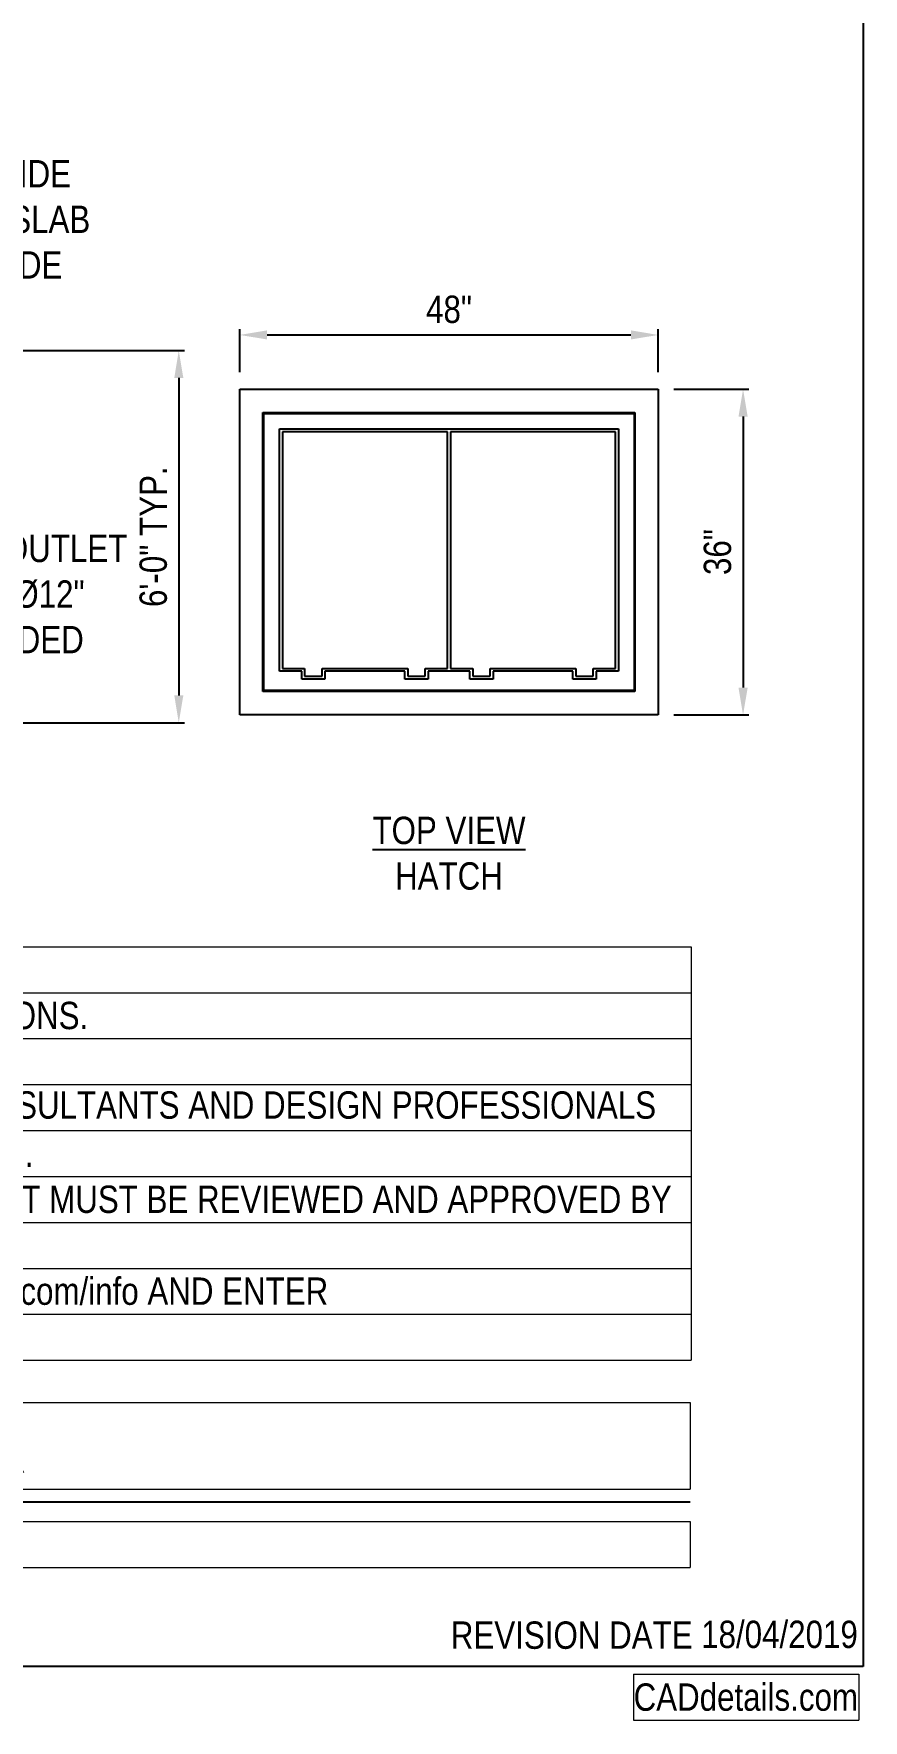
# Model space of a CAD drawing. Extents: x 0 to 216, y -5 to 280.
# Drawn here: x 143.7 to 216, y -4.7 to 142.1 of the extents above; entities that cross this region are included whole.
import ezdxf
from ezdxf import colors
from ezdxf.entities.mleader import LeaderData, LeaderLine
from ezdxf.math import Vec2, Vec3

# ---------------------------------------------------------------- set-up
doc = ezdxf.new("R2010")
doc.units = 0
doc.header["$LTSCALE"] = 10
doc.header["$MEASUREMENT"] = 0
doc.header["$PDMODE"] = 35
doc.layers.get('0').update_dxf_attribs({"linetype": 'CONTINUOUS'})
doc.layers.get('Defpoints').update_dxf_attribs({"linetype": 'CONTINUOUS'})
for name, color, linetype in [('2628-LOGO$0$CADdetails-7-VERYFINE', 7, 'CONTINUOUS'), ('2628-LOGO$0$CADdetails-FRAME', 7, 'CONTINUOUS'), ('CADdetails-1-FINE', 1, 'CONTINUOUS'), ('CADdetails-2-FINELIGHT', 2, 'CONTINUOUS'), ('CADdetails-7-VERYFINE', 7, 'CONTINUOUS'), ('CADdetails-9-EXTRAFINE', 9, 'CONTINUOUS')]:
    doc.layers.add(name, color=color, linetype=linetype)
doc.styles.add('2628-LOGO$0$CADdetails-DIMENSIONS', font='ARIALN.TTF', dxfattribs={"height": 2.38})
doc.styles.add('2628-LOGO$0$CADdetails-NOTES', font='ARIALN.TTF', dxfattribs={"height": 2.38})
doc.styles.add('CADdetails-DETAILTITLE', font='ARIALN.TTF', dxfattribs={"height": 4.77})
doc.styles.add('CADdetails-DIMENSIONS', font='ARIALN.TTF', dxfattribs={"height": 2.38})
doc.styles.add('CADdetails-NOTES', font='ARIALN.TTF', dxfattribs={"height": 2.38})
doc.dimstyles.new('CADdetails-DIM', dxfattribs={"dimtxt": 2.38, "dimasz": 2.38, "dimexe": 0.5, "dimexo": 1.5, "dimgap": 1, "dimtad": 1, "dimzin": 0, "dimdsep": 46, "dimtxsty": 'CADdetails-DIMENSIONS', "dimcen": 1, "dimclrd": 256, "dimclre": 256, "dimclrt": 256, "dimadec": 0, "dimazin": 0, "dimtfac": 1, "dimtofl": 0, "dimtmove": 0, "dimatfit": 3, "dimfxl": 1, "dimtolj": 1, "dimtzin": 0, "dimarcsym": 0})
doc.dimstyles.new('CADdetails-LEADER', dxfattribs={"dimtxt": 2.38, "dimasz": 2.38, "dimexe": 0.5, "dimexo": 1.5, "dimgap": 1, "dimtad": 1, "dimzin": 0, "dimdsep": 46, "dimtxsty": 'CADdetails-DIMENSIONS', "dimcen": 1, "dimclrd": 256, "dimclre": 256, "dimclrt": 256, "dimadec": 0, "dimazin": 0, "dimtfac": 1, "dimtofl": 0, "dimtmove": 0, "dimatfit": 3, "dimfxl": 1, "dimtolj": 1, "dimtzin": 0, "dimarcsym": 0})

# ---------------------------------------------------------------- blocks, each defined once
blk = doc.blocks.new('*T47')
at = {"layer": 'Defpoints', "color": 8, "linetype": 'ByBlock', "lineweight": 0, "transparency": 16777216}
for p, q in [((0, 0), (184.71, 0)), ((0, 0), (0, -36)), ((184.71, 0), (184.71, -36)), ((0, -4), (184.71, -4)), ((0, -8), (184.71, -8)), ((0, -12), (184.71, -12)), ((0, -16), (184.71, -16)), ((0, -20), (184.71, -20)), ((0, -24), (184.71, -24)), ((0, -28), (184.71, -28)), ((0, -32), (184.71, -32)), ((0, -36), (184.71, -36))]:
    blk.add_line(p, q, dxfattribs=at)
at = {"layer": '2628-LOGO$0$CADdetails-FRAME', "transparency": 16777216, "char_height": 2.38, "width": 184.5948, "attachment_point": 4, "style": '2628-LOGO$0$CADdetails-NOTES'}
for s, insert in [('NOTES:', (0.06, -2)), ("1.   INSTALLATION TO BE COMPLETED IN ACCORDANCE WITH MANUFACTURER'S SPECIFICATIONS.", (0.06, -6)), ('2.   DO NOT SCALE DRAWING.', (0.06, -10)), ('3.   THIS DRAWING IS INTENDED FOR USE BY ARCHITECTS, ENGINEERS, CONTRACTORS, CONSULTANTS AND DESIGN PROFESSIONALS', (0.06, -14)), ('      FOR PLANNING PURPOSES ONLY.  THIS DRAWING MAY NOT BE USED FOR CONSTRUCTION.', (0.06, -18)), ('4.   ALL INFORMATION CONTAINED HEREIN WAS CURRENT AT THE TIME OF DEVELOPMENT BUT MUST BE REVIEWED AND APPROVED BY', (0.06, -22)), ('      THE PRODUCT MANUFACTURER TO BE CONSIDERED ACCURATE.', (0.06, -26)), ("5.   CONTRACTOR'S NOTE: FOR PRODUCT AND COMPANY INFORMATION VISIT www.CADdetails.com/info AND ENTER", (0.06, -30)), ('      REFERENCE NUMBER', (0.06, -34))]:
    blk.add_mtext(s, dxfattribs=dict(at, insert=insert))
blk = doc.blocks.new('*T48')
at = {"layer": 'Defpoints', "color": 8, "linetype": 'ByBlock', "lineweight": 0, "transparency": 16777216}
for p, q in [((0, 0), (19.6, 0)), ((0, 0), (0, -4)), ((19.6, 0), (19.6, -4)), ((0, -4), (19.6, -4))]:
    blk.add_line(p, q, dxfattribs=at)
at = {"layer": '2628-LOGO$0$CADdetails-7-VERYFINE', "transparency": 16777216, "insert": (19.54, -2), "char_height": 2.38, "width": 19.4793, "attachment_point": 6, "style": '2628-LOGO$0$CADdetails-NOTES'}
blk.add_mtext('CADdetails.com', dxfattribs=at)
blk = doc.blocks.new('2628-LOGO')
at = {"layer": '2628-LOGO$0$CADdetails-FRAME'}
for p, q in [((216, 280), (216, 0)), ((216, 0), (0, 0))]:
    blk.add_line(p, q, dxfattribs=at)
for name, p in [('*T47', (16.3, 62.65)), ('*T48', (196, -0.69))]:
    blk.add_blockref(name, p)
at = {"layer": '2628-LOGO$0$CADdetails-7-VERYFINE', "char_height": 2.38, "attachment_point": 1}
for s, width, gutter_width, insert, style in [('REVISION DATE', 24.5006, 11.9, (180.08, 3.91), '2628-LOGO$0$CADdetails-NOTES'), ('18/04/2019', 13.6761, 23.85, (201.88, 3.98), '2628-LOGO$0$CADdetails-DIMENSIONS')]:
    blk.add_mtext_dynamic_manual_height_columns(s, width=width, gutter_width=gutter_width, heights=[0], dxfattribs=dict(at, insert=insert, style=style))
blk = doc.blocks.new('*T33')
at = {"layer": 'Defpoints', "color": 8, "linetype": 'ByBlock', "lineweight": 0, "transparency": 16777216}
for p, q in [((0, 0), (165.2, 0)), ((0, 0), (0, -4)), ((165.2, 0), (165.2, -4)), ((0, -4), (165.2, -4))]:
    blk.add_line(p, q, dxfattribs=at)
at = {"layer": 'CADdetails-1-FINE', "transparency": 16777216, "insert": (0.06, -2), "char_height": 2.38, "width": 165.0809, "attachment_point": 4, "style": 'CADdetails-NOTES'}
blk.add_mtext('VORTCLAREX MODEL VCL80-1 STANDARD DETAIL', dxfattribs=at)
blk = doc.blocks.new('*T34')
at = {"layer": 'Defpoints', "color": 8, "linetype": 'ByBlock', "lineweight": 0, "transparency": 16777216}
for p, q in [((0, 0), (165.65, 0)), ((0, 0), (0, -7.56)), ((165.65, 0), (165.65, -7.56)), ((0, -7.56), (165.65, -7.56))]:
    blk.add_line(p, q, dxfattribs=at)
at = {"layer": 'CADdetails-2-FINELIGHT', "transparency": 16777216, "insert": (0.06, -3.78), "char_height": 4.77, "width": 165.5323, "attachment_point": 4, "style": 'CADdetails-DETAILTITLE'}
blk.add_mtext('VORTCLAREX® OIL/WATER SEPARATOR', dxfattribs=at)
blk = doc.blocks.new('*D40')
at = {"layer": 'CADdetails-7-VERYFINE', "lineweight": -2, "transparency": 16777216}
for p, q in [((120.51, 114.55), (156.88, 114.55)), ((156.38, 112.17), (156.38, 84.53)), ((120.73, 82.15), (156.88, 82.15))]:
    blk.add_line(p, q, dxfattribs=at)
at = {"layer": 'CADdetails-7-VERYFINE', "transparency": 16777216}
for points in [[(155.99, 112.17), (156.78, 112.17), (156.38, 114.55)], [(155.99, 84.53), (156.78, 84.53), (156.38, 82.15)]]:
    blk.add_solid(points, dxfattribs=at)
at = {"layer": 'Defpoints', "color": 0, "transparency": 16777216}
for p in [(119.01, 114.55), (119.23, 82.15), (156.38, 82.15)]:
    blk.add_point(p, dxfattribs=at)
at = {"layer": 'CADdetails-7-VERYFINE', "transparency": 16777216, "insert": (154.17, 98.35), "char_height": 2.38, "attachment_point": 5, "rotation": 90, "style": 'CADdetails-DIMENSIONS'}
blk.add_mtext('\\A1;6\'-0" TYP.', dxfattribs=at)
blk = doc.blocks.new('*D43')
at = {"layer": 'CADdetails-7-VERYFINE', "lineweight": -2, "transparency": 16777216}
for p, q in [((161.69, 112.68), (161.69, 116.41)), ((198.14, 112.68), (198.14, 116.41)), ((164.07, 115.91), (195.76, 115.91))]:
    blk.add_line(p, q, dxfattribs=at)
at = {"layer": 'CADdetails-7-VERYFINE', "transparency": 16777216}
for points in [[(164.07, 116.31), (164.07, 115.52), (161.69, 115.91)], [(195.76, 116.31), (195.76, 115.52), (198.14, 115.91)]]:
    blk.add_solid(points, dxfattribs=at)
at = {"layer": 'Defpoints', "color": 0, "transparency": 16777216}
for p in [(198.14, 115.91), (161.69, 111.18), (198.14, 111.18)]:
    blk.add_point(p, dxfattribs=at)
at = {"layer": 'CADdetails-7-VERYFINE', "transparency": 16777216, "insert": (179.92, 118.13), "char_height": 2.38, "attachment_point": 5, "style": 'CADdetails-DIMENSIONS'}
blk.add_mtext('\\A1;48"', dxfattribs=at)
blk = doc.blocks.new('*D44')
at = {"layer": 'CADdetails-7-VERYFINE', "lineweight": -2, "transparency": 16777216}
for p, q in [((199.51, 111.18), (206.03, 111.18)), ((205.53, 108.8), (205.53, 85.21)), ((199.51, 82.83), (206.03, 82.83))]:
    blk.add_line(p, q, dxfattribs=at)
at = {"layer": 'CADdetails-7-VERYFINE', "transparency": 16777216}
for points in [[(205.13, 108.8), (205.93, 108.8), (205.53, 111.18)], [(205.13, 85.21), (205.93, 85.21), (205.53, 82.83)]]:
    blk.add_solid(points, dxfattribs=at)
at = {"layer": 'Defpoints', "color": 0, "transparency": 16777216}
for p in [(198.01, 111.18), (198.01, 82.83), (205.53, 82.83)]:
    blk.add_point(p, dxfattribs=at)
at = {"layer": 'CADdetails-7-VERYFINE', "transparency": 16777216, "insert": (203.31, 97.01), "char_height": 2.38, "attachment_point": 5, "rotation": 90, "style": 'CADdetails-DIMENSIONS'}
blk.add_mtext('\\A1;36"', dxfattribs=at)

msp = doc.modelspace()

# ---------------------------------------------------------------- linework, layer by layer
at = {"layer": 'CADdetails-2-FINELIGHT'}
msp.add_line((16.299, 14.322), (200.936, 14.322), dxfattribs=at)
at = {"layer": 'CADdetails-9-EXTRAFINE'}
for p, q in [((161.691, 82.835), (161.691, 111.185)), ((161.691, 111.185), (198.141, 111.185)), ((198.141, 111.185), (198.141, 82.835)), ((163.716, 84.86), (163.716, 109.16)), ((163.716, 109.16), (196.116, 109.16)), ((163.801, 84.944), (163.801, 109.075)), ((163.801, 109.075), (196.032, 109.075)), ((196.032, 109.075), (196.032, 84.944)), ((196.116, 109.16), (196.116, 84.86)), ((165.151, 107.725), (194.682, 107.725)), ((165.151, 86.631), (165.151, 107.725)), ((179.79, 107.472), (165.404, 107.472)), ((165.404, 107.472), (165.404, 86.885)), ((179.79, 86.885), (179.79, 107.472)), ((194.429, 107.472), (180.043, 107.472)), ((180.043, 107.472), (180.043, 86.885)), ((194.429, 86.885), (194.429, 107.472)), ((194.682, 107.725), (194.682, 86.631)), ((167.091, 86.631), (165.151, 86.631)), ((165.404, 86.885), (167.345, 86.885)), ((167.091, 85.956), (167.091, 86.631)), ((167.345, 86.885), (167.345, 86.21)), ((168.863, 86.21), (168.863, 86.885)), ((168.863, 86.885), (176.331, 86.885)), ((169.116, 86.631), (169.116, 85.956)), ((176.078, 86.631), (169.116, 86.631)), ((176.078, 85.956), (176.078, 86.631)), ((176.331, 86.885), (176.331, 86.21)), ((177.85, 86.21), (177.85, 86.885)), ((177.85, 86.885), (179.79, 86.885)), ((178.103, 86.631), (178.103, 85.956)), ((181.731, 86.631), (178.103, 86.631)), ((180.043, 86.885), (181.984, 86.885)), ((181.731, 85.956), (181.731, 86.631)), ((181.984, 86.885), (181.984, 86.21)), ((183.503, 86.21), (183.503, 86.885)), ((183.503, 86.885), (190.97, 86.885)), ((183.756, 86.631), (183.756, 85.956)), ((190.716, 86.631), (183.756, 86.631)), ((190.716, 85.956), (190.716, 86.631)), ((190.97, 86.885), (190.97, 86.21)), ((192.488, 86.21), (192.488, 86.885)), ((192.488, 86.885), (194.429, 86.885)), ((192.741, 86.631), (192.741, 85.956)), ((194.682, 86.631), (192.741, 86.631)), ((169.116, 85.956), (167.091, 85.956)), ((167.345, 86.21), (168.863, 86.21)), ((178.103, 85.956), (176.078, 85.956)), ((176.331, 86.21), (177.85, 86.21)), ((183.756, 85.956), (181.731, 85.956)), ((181.984, 86.21), (183.503, 86.21)), ((192.741, 85.956), (190.716, 85.956)), ((190.97, 86.21), (192.488, 86.21)), ((196.116, 84.86), (163.716, 84.86)), ((196.032, 84.944), (163.801, 84.944)), ((198.141, 82.835), (161.691, 82.835))]:
    msp.add_line(p, q, dxfattribs=at)

# ---------------------------------------------------------------- block references
for name, p in [('*T34', (35.283, 22.987)), ('*T33', (35.735, 12.622))]:
    msp.add_blockref(name, p)
at = {"layer": 'CADdetails-7-VERYFINE'}
msp.add_blockref('2628-LOGO', (0, 0), dxfattribs=at)

# ---------------------------------------------------------------- texts
at = {"layer": 'CADdetails-2-FINELIGHT', "insert": (179.916, 73.97), "char_height": 2.38, "attachment_point": 2, "style": 'CADdetails-NOTES'}
msp.add_mtext_dynamic_manual_height_columns('{\\LTOP VIEW\\P}HATCH', width=62.25396, gutter_width=3.516, heights=[0], dxfattribs=at)

# ---------------------------------------------------------------- dimensions: what is measured, and where the dimension line sits
at = {"layer": 'CADdetails-7-VERYFINE'}
dim = msp.add_linear_dim(base=(198.141, 115.913), p1=(161.691, 111.185), p2=(198.141, 111.185), text='48"', dimstyle='CADdetails-DIM', dxfattribs=at)
dim.commit()
dim.dimension.update_dxf_attribs({"geometry": '*D43', "text_midpoint": (179.916, 118.128)})
dim = msp.add_linear_dim(base=(156.383, 82.146), p1=(119.007, 114.546), p2=(119.234, 82.146), angle=90, text='6\'-0" TYP.', dimstyle='CADdetails-LEADER', dxfattribs=at)
dim.commit()
dim.dimension.update_dxf_attribs({"geometry": '*D40', "text_midpoint": (156.383, 98.346), "dimtype": 160})
dim = msp.add_linear_dim(base=(205.529, 82.835), p1=(198.008, 111.185), p2=(198.008, 82.835), angle=90, text='36"', dimstyle='CADdetails-DIM', dxfattribs=at)
dim.commit()
dim.dimension.update_dxf_attribs({"geometry": '*D44', "text_midpoint": (203.314, 97.01)})

# ---------------------------------------------------------------- leaders
ml = msp.add_multileader_mtext('Standard', dxfattribs=at)
ml.set_content('CONTRACTOR TO PROVIDE\\PGRADE RINGS/RISERS, SLAB \\PTO MEET FINISHED GRADE', color=256, style='CADdetails-DIMENSIONS')
ml.set_leader_properties()
ml.build(insert=Vec2(0, 0))
ml.multileader.update_dxf_attribs({"dogleg_length": 2, "arrow_head_size": 2.38})
ctx = ml.context
ctx.base_point, ctx.char_height, ctx.arrow_head_size, ctx.landing_gap_size, ctx.plane_origin = Vec3(108.698, 129.926), 2.38, 2.38, 1.5, Vec3(94.954, 122.028)
notes = []
notes.append((ctx, [(0, (1, 1, 0), (106.698, 129.926), (1, 0), 2, [(0, [(94.954, 122.028)], 0, [])])]))
ctx.mtext.insert, ctx.mtext.flow_direction = Vec3(110.198, 131.136), 5
ml = msp.add_multileader_mtext('Standard', dxfattribs=at)
ml.set_content('PROVIDED OUTLET\\PPIPE STUB (Ø12"\\PRECOMMENDED\\PMAX)', color=256, style='CADdetails-DIMENSIONS')
ml.set_leader_properties()
ml.build(insert=Vec2(0, 0))
ml.multileader.update_dxf_attribs({"dogleg_length": 2, "arrow_head_size": 2.38})
ctx = ml.context
ctx.base_point, ctx.char_height, ctx.arrow_head_size, ctx.landing_gap_size, ctx.plane_origin = Vec3(124.652, 96.975), 2.38, 2.38, 1.5, Vec3(123.812, 101.496)
notes.append((ctx, [(0, (1, 1, 0), (122.652, 96.975), (1, 0), 2, [(0, [(122.652, 102.965)], 0, [])])]))
ctx.mtext.insert, ctx.mtext.flow_direction = Vec3(126.152, 98.515), 5
for ctx, leaders in notes:
    for number, flags, end, landing, length, lines in leaders:
        leader = LeaderData()
        leader.index, (leader.has_last_leader_line, leader.has_dogleg_vector, leader.attachment_direction) = number, flags
        leader.last_leader_point, leader.dogleg_vector, leader.dogleg_length = Vec3(end), Vec3(landing), length
        for number, points, colour, breaks in lines:
            line = LeaderLine()
            line.index, line.vertices, line.color, line.breaks = number, Vec3.list(points), colors.encode_raw_color(colour), breaks
            leader.lines.append(line)
        ctx.leaders.append(leader)

doc.saveas('drawing.dxf')
